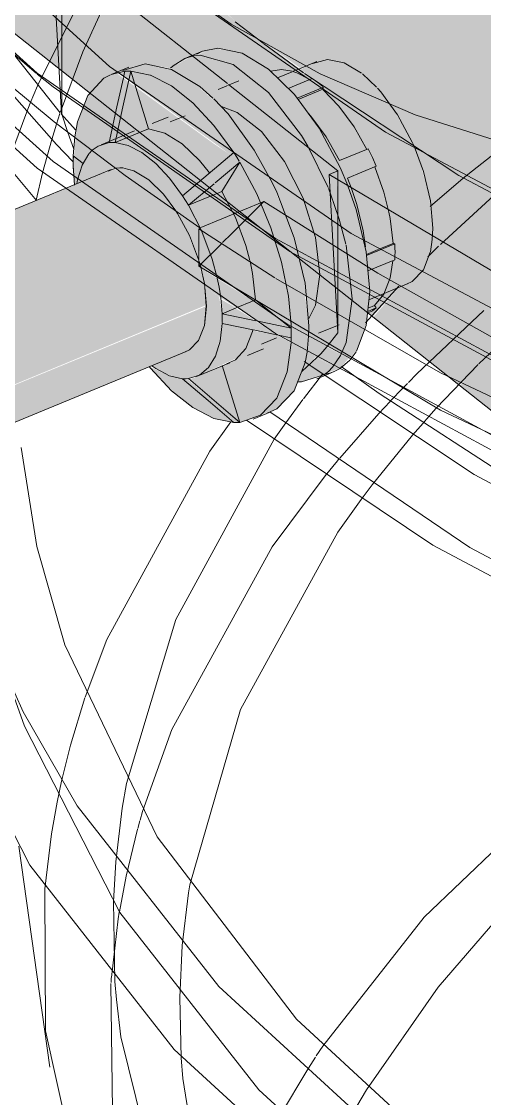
# Model space of a CAD drawing. Header units: metres. Extents: x 34 to 87, y -2.3 to 19.3.
# Drawn here: x 59.3044 to 59.4221, y 17.3659 to 17.6394 of the extents above; entities that cross this region are included whole.
import ezdxf

# ---------------------------------------------------------------- set-up
doc = ezdxf.new("R2010")
doc.units = ezdxf.units.M
for name, color, linetype, lineweight in [('P-PIPE', 7, 'Continuous', 5), ('P-SANR-FIXT', 7, 'Continuous', 5), ('S-BEAM', 7, 'Continuous', 5)]:
    doc.layers.add(name, color=color, linetype=linetype, lineweight=lineweight)

# ---------------------------------------------------------------- blocks, each defined once
blk = doc.blocks.new('IFC_ifc-4-3D_DT_02')
at = {"layer": 'S-BEAM', "color": 253, "lineweight": 18, "true_color": 0xaaaaaa}
blk.add_line((31.88038, 17.2359), (30.24302, 18.52989), dxfattribs=at)
blk = doc.blocks.new('Caixa d_água de polietileno 1000 a 5000 Litros - Fortlev - 1000 L-3700675-3D_DT_02')
at = {"layer": 'P-SANR-FIXT', "true_color": 0x1d4581, "transparency": 33554560}
h = blk.add_hatch(color=156, dxfattribs=at)
h.paths.add_polyline_path([(31.41468, 17.59129), (31.41159, 17.59553), (31.4078, 17.59923), (31.40402, 17.60152), (31.40049, 17.60226), (31.39966, 17.60191), (31.4078, 17.5961), (31.41306, 17.59243)])
h.paths.add_polyline_path([(32.64419, 18.07416), (32.64545, 18.07468), (32.64107, 18.07966), (32.64079, 18.08189), (32.62596, 18.09361), (32.62498, 18.09298), (32.64418, 18.07417)])
h = blk.add_hatch(color=156, dxfattribs=at)
h.paths.add_polyline_path([(31.49569, 17.59516), (31.50166, 17.60036), (31.52748, 17.62043), (31.53454, 17.62525), (31.52392, 17.63439), (31.52142, 17.63992), (31.52098, 17.64252), (31.43903, 17.70734), (31.43518, 17.70314), (31.4175, 17.67994), (31.40524, 17.6601), (31.43178, 17.63799), (31.44646, 17.62749), (31.45137, 17.62928), (31.45321, 17.6298), (31.45751, 17.6289), (31.46214, 17.6261), (31.46725, 17.62092), (31.47153, 17.61482), (31.4755, 17.60748), (31.48996, 17.59841), (31.49347, 17.59642)])
h.paths.add_polyline_path([(32.47975, 17.60862), (32.495, 17.72416), (32.34358, 17.84382), (32.33561, 17.8468), (32.31183, 17.85502), (32.31166, 17.85116), (32.31003, 17.84663), (32.31097, 17.84326), (32.31157, 17.83842), (32.31134, 17.833), (32.30962, 17.82683), (32.30539, 17.82037), (32.30403, 17.819), (32.29939, 17.81557), (32.26587, 17.79267), (32.37879, 17.6702), (32.39835, 17.66059), (32.42591, 17.64537), (32.45359, 17.62781), (32.47852, 17.60952)])
h.paths.add_polyline_path([(31.6052, 17.667), (31.63513, 17.69912), (31.52829, 17.78356), (31.50252, 17.76569), (31.47666, 17.7449), (31.47436, 17.74278), (31.55178, 17.68165), (31.55739, 17.68165), (31.55739, 17.68397), (31.54, 17.69994), (31.51827, 17.72461), (31.51852, 17.72983), (31.52466, 17.73236), (31.56747, 17.70058), (31.57225, 17.69698), (31.57905, 17.69767), (31.58249, 17.69765), (31.58824, 17.6968), (31.59136, 17.696), (31.59514, 17.69446), (31.59842, 17.69238), (31.60165, 17.68694), (31.60311, 17.68338), (31.6047, 17.67501), (31.6052, 17.66756)])
h.paths.add_polyline_path([(31.6284, 17.6775), (31.65045, 17.68702), (31.64279, 17.69291), (31.63008, 17.67929)])
h.paths.add_polyline_path([(32.33123, 17.70739), (32.25768, 17.78708), (32.24314, 17.77701), (32.32863, 17.70944)])
h.paths.add_polyline_path([(32.17773, 17.8287), (32.17805, 17.83189), (32.17949, 17.83573), (32.18359, 17.8408), (32.18948, 17.84541), (32.1983, 17.85143), (32.16119, 17.89164), (32.13274, 17.89584), (32.09044, 17.90045), (32.08659, 17.90072), (32.1777, 17.82872)])
h.paths.add_polyline_path([(32.2063, 17.8569), (32.23538, 17.87703), (32.21826, 17.88106), (32.17609, 17.88931), (32.20508, 17.85821)])
h = blk.add_hatch(color=156, dxfattribs=at)
h.paths.add_polyline_path([(31.38857, 17.62457), (31.39173, 17.63311), (31.39836, 17.64692), (31.38567, 17.65696), (31.38334, 17.65609), (31.37379, 17.66578), (31.37139, 17.66083), (31.3644, 17.64368), (31.38831, 17.62478)])
h.paths.add_polyline_path([(32.30435, 17.86032), (32.29878, 17.86927), (32.3009, 17.87071), (32.29685, 17.87391), (32.29756, 17.87119), (32.29617, 17.87241), (32.2906, 17.87885), (32.28093, 17.88614), (32.2742, 17.88974), (32.27014, 17.89063), (32.26357, 17.89065), (32.2588, 17.88968), (32.25218, 17.88636), (32.23769, 17.87646), (32.24303, 17.87513), (32.24839, 17.87907), (32.24955, 17.88012), (32.25337, 17.88243), (32.25647, 17.88387), (32.2598, 17.885), (32.26562, 17.88572), (32.27021, 17.88544), (32.27475, 17.88423), (32.27795, 17.8827), (32.28264, 17.8793), (32.30215, 17.86352), (32.30302, 17.86241), (32.30393, 17.86098)])
h.paths.add_polyline_path([(32.29832, 17.86896), (32.29267, 17.8736), (32.2921, 17.8755), (32.29726, 17.87108), (32.29852, 17.86909), (32.29833, 17.86896)])
h.paths.add_polyline_path([(32.28229, 17.88542), (32.28013, 17.88699), (32.28045, 17.88652), (32.28225, 17.88544)])
h = blk.add_hatch(color=156, dxfattribs=at)
h.paths.add_polyline_path([(31.48217, 17.58267), (31.49569, 17.59516), (31.48391, 17.60205), (31.47517, 17.6077), (31.47785, 17.60029), (31.47952, 17.59227), (31.47984, 17.58556), (31.4797, 17.58419), (31.48172, 17.58293)])
h.paths.add_polyline_path([(31.44436, 17.62662), (31.44616, 17.62737), (31.42593, 17.64257), (31.40524, 17.6601), (31.40225, 17.65502), (31.39836, 17.64692), (31.41897, 17.63064), (31.42088, 17.6314), (31.42593, 17.63256), (31.43155, 17.63138), (31.43889, 17.62669), (31.44189, 17.62714), (31.44433, 17.62663)])
h.paths.add_polyline_path([(31.6052, 17.66669), (31.61445, 17.67131), (31.6284, 17.6775), (31.64288, 17.693), (31.63513, 17.69912), (31.6052, 17.667)])
h.paths.add_polyline_path([(32.37879, 17.6702), (32.26587, 17.79267), (32.25768, 17.78708), (32.3322, 17.70662), (32.37753, 17.6708)])
h.paths.add_polyline_path([(32.24304, 17.77708), (32.25762, 17.78715), (32.24576, 17.8), (32.2404, 17.79669), (32.23645, 17.79472), (32.23026, 17.79281), (32.22423, 17.79195), (32.24304, 17.77708)])
h.paths.add_polyline_path([(32.30999, 17.84676), (32.31005, 17.84688), (32.31177, 17.85145), (32.31177, 17.85519), (32.29719, 17.86002), (32.25956, 17.87103), (32.24303, 17.87513), (32.2102, 17.85271), (32.25157, 17.80816), (32.30176, 17.84279), (32.30322, 17.84425), (32.30551, 17.8475), (32.30665, 17.85036), (32.30688, 17.85394), (32.30644, 17.85627), (32.30934, 17.84887), (32.30997, 17.84681)])
h.paths.add_polyline_path([(32.26587, 17.79267), (32.30403, 17.819), (32.30539, 17.82037), (32.30841, 17.82484), (32.31013, 17.82806), (32.31149, 17.8336), (32.31135, 17.84036), (32.31052, 17.84504), (32.3098, 17.8465), (32.30591, 17.8417), (32.30065, 17.8375), (32.25392, 17.80558), (32.26584, 17.7927)])
h.paths.add_polyline_path([(32.22306, 17.79583), (32.22826, 17.79604), (32.23208, 17.79675), (32.23739, 17.79884), (32.24216, 17.80173), (32.24326, 17.80271), (32.20218, 17.84722), (32.18843, 17.83755), (32.18643, 17.83495), (32.18504, 17.83189), (32.18665, 17.83733), (32.1902, 17.84291), (32.19502, 17.8473), (32.19937, 17.85027), (32.1983, 17.85143), (32.18577, 17.84264), (32.18232, 17.83953), (32.17949, 17.83573), (32.17778, 17.83116), (32.17778, 17.82866), (32.18488, 17.82318), (32.18514, 17.82316), (32.18577, 17.82234), (32.21891, 17.79649), (32.22291, 17.79585)])
h.paths.add_polyline_path([(32.1983, 17.85143), (32.2063, 17.8569), (32.17574, 17.88936), (32.16129, 17.89153), (32.19734, 17.85246)])
h.paths.add_polyline_path([(32.20738, 17.85574), (32.2376, 17.87648), (32.23538, 17.87676), (32.20645, 17.85674)])
h = blk.add_hatch(color=156, dxfattribs=at)
h.paths.add_polyline_path([(31.46465, 17.56445), (31.47166, 17.57209), (31.46756, 17.5702), (31.46524, 17.5672), (31.46562, 17.56667), (31.46364, 17.56525), (31.46465, 17.56445)])
h.paths.add_polyline_path([(31.47886, 17.57961), (31.48217, 17.58267), (31.4797, 17.58419), (31.47901, 17.58001)])
h.paths.add_polyline_path([(31.39286, 17.62118), (31.39641, 17.62499), (31.40323, 17.6276), (31.40715, 17.62862), (31.41361, 17.6275), (31.41403, 17.62819), (31.41897, 17.63064), (31.39836, 17.64692), (31.39095, 17.6314), (31.38857, 17.62457), (31.39276, 17.62127)])
h.paths.add_polyline_path([(32.25768, 17.78708), (32.2658, 17.79274), (32.25392, 17.80558), (32.24576, 17.8), (32.25766, 17.7871)])
h.paths.add_polyline_path([(32.24339, 17.80257), (32.25155, 17.80815), (32.2102, 17.85271), (32.20236, 17.84703), (32.24326, 17.80271)])
h.paths.add_polyline_path([(32.22474, 17.79201), (32.23208, 17.79325), (32.2382, 17.79548), (32.24504, 17.79952), (32.24576, 17.8), (32.24326, 17.80249), (32.23881, 17.79964), (32.23503, 17.79781), (32.23033, 17.79643), (32.226, 17.79588), (32.22171, 17.79604), (32.21861, 17.79639), (32.22423, 17.79203), (32.22468, 17.79201)])
h.paths.add_polyline_path([(32.25392, 17.80558), (32.30359, 17.83974), (32.30738, 17.84326), (32.30992, 17.84698), (32.30774, 17.85318), (32.30644, 17.85627), (32.30703, 17.85318), (32.30638, 17.84943), (32.30446, 17.84581), (32.30165, 17.8427), (32.29779, 17.83973), (32.25155, 17.80815), (32.25311, 17.80646)])
h.paths.add_polyline_path([(32.18543, 17.82259), (32.18543, 17.82264), (32.18513, 17.82318), (32.18543, 17.82261)])
h.paths.add_polyline_path([(32.18504, 17.83189), (32.18726, 17.83615), (32.18998, 17.83913), (32.19493, 17.84228), (32.20199, 17.84743), (32.19937, 17.85027), (32.19316, 17.84573), (32.18908, 17.84153), (32.18617, 17.836), (32.18554, 17.83373)])
h.paths.add_polyline_path([(32.19937, 17.85027), (32.20738, 17.85574), (32.2063, 17.8569), (32.1983, 17.85143), (32.19897, 17.8507)])
h.paths.add_polyline_path([(32.2102, 17.85271), (32.24303, 17.87513), (32.23769, 17.87646), (32.20748, 17.85563), (32.20984, 17.8531)])
h = blk.add_hatch(color=156, dxfattribs=at)
h.paths.add_polyline_path([(31.50848, 17.56801), (31.51587, 17.57449), (31.52286, 17.58003), (31.51594, 17.58369), (31.49569, 17.59516), (31.48217, 17.58267), (31.50551, 17.56967)])
h.paths.add_polyline_path([(31.60627, 17.65381), (31.6283, 17.67745), (31.61269, 17.67053), (31.6052, 17.66669), (31.60545, 17.65463)])
h.paths.add_polyline_path([(32.38013, 17.66874), (32.37879, 17.6702), (32.37753, 17.6708)])
h = blk.add_hatch(color=156, dxfattribs=at)
h.paths.add_polyline_path([(32.35745, 17.51467), (32.36196, 17.51612), (32.36203, 17.51796), (32.4174, 17.54081), (32.41587, 17.54137), (32.40644, 17.54121), (32.40045, 17.53954), (32.39787, 17.54142), (32.39275, 17.54316), (32.38716, 17.5432), (32.38078, 17.54112), (32.3788, 17.54035), (32.37436, 17.53793), (32.368, 17.5325), (32.36265, 17.52579), (32.35934, 17.52007), (32.35814, 17.51664)])
h.paths.add_polyline_path([(31.6797, 17.51693), (31.68202, 17.51757), (31.66181, 17.5235), (31.63267, 17.53302), (31.63829, 17.52547), (31.644, 17.52132), (31.651, 17.51876), (31.66016, 17.51885), (31.66642, 17.52059), (31.66921, 17.51863), (31.67374, 17.51698), (31.67726, 17.51695)])
h.paths.add_polyline_path([(32.39313, 17.51999), (32.42981, 17.53437), (32.42016, 17.53433), (32.41006, 17.53137), (32.40011, 17.52579), (32.39317, 17.52002)])
h.paths.add_polyline_path([(31.4797, 17.58419), (31.47998, 17.58695), (31.47901, 17.59542), (31.47682, 17.60338), (31.47515, 17.60771), (31.45298, 17.62234), (31.44616, 17.62736), (31.44433, 17.62663), (31.44157, 17.6272), (31.43889, 17.62669), (31.43737, 17.62786), (31.43155, 17.63138), (31.42483, 17.63254), (31.41897, 17.63064), (31.45589, 17.60141), (31.45589, 17.59911), (31.47901, 17.58462)])
h.paths.add_polyline_path([(31.43898, 17.59864), (31.43463, 17.60676), (31.4273, 17.61656), (31.41972, 17.62356), (31.41348, 17.62729), (31.40692, 17.62866), (31.39985, 17.62645), (31.43115, 17.6037), (31.43898, 17.59865)])
for points in [[(31.45304, 17.5569), (31.45589, 17.56042), (31.45363, 17.60053), (31.45589, 17.59911), (31.45572, 17.60159), (31.41897, 17.63064), (31.41389, 17.62796), (31.41361, 17.62727), (31.42166, 17.62207), (31.42878, 17.61479), (31.43525, 17.60561), (31.44104, 17.5943), (31.44509, 17.5832), (31.44768, 17.57141), (31.44837, 17.56092), (31.44849, 17.55958), (31.45259, 17.55715)], [(31.46899, 17.61854), (31.4657, 17.62263), (31.46134, 17.62659), (31.45708, 17.62899), (31.45321, 17.6298), (31.44786, 17.62806), (31.45367, 17.62511), (31.46798, 17.61897)], [(31.45589, 17.56035), (31.45568, 17.59924), (31.45363, 17.60053), (31.45589, 17.56042)], [(31.48668, 17.54704), (31.49404, 17.55466), (31.50848, 17.56801), (31.48217, 17.58267), (31.47886, 17.57961), (31.47755, 17.57627), (31.47475, 17.57337), (31.47124, 17.57164), (31.46485, 17.56429), (31.4862, 17.54742)], [(31.42094, 17.57699), (31.42053, 17.57872), (31.42081, 17.57708)], [(31.59809, 17.49032), (31.60495, 17.49414), (31.63686, 17.51035), (31.64117, 17.51227), (31.60543, 17.52473), (31.57225, 17.53784), (31.53745, 17.55346), (31.50848, 17.56801), (31.48953, 17.55016), (31.48687, 17.54689), (31.5165, 17.52347), (31.55647, 17.50609), (31.59276, 17.49216), (31.59745, 17.49054)], [(31.45052, 17.55413), (31.45245, 17.55618), (31.45304, 17.5569), (31.44824, 17.55968), (31.44783, 17.55567), (31.45036, 17.55422)], [(31.44667, 17.55055), (31.45027, 17.55427), (31.44783, 17.55567), (31.44729, 17.55215)]]:
    blk.add_hatch(color=156, dxfattribs=at).paths.add_polyline_path(points)
h = blk.add_hatch(color=156, dxfattribs=at)
h.paths.add_polyline_path([(31.68919, 17.52039), (31.69366, 17.52315), (31.69513, 17.52438), (31.68068, 17.53012), (31.64948, 17.54539), (31.63169, 17.55602), (31.63006, 17.54463), (31.63136, 17.53769), (31.66222, 17.52791), (31.68761, 17.52083)])
h.paths.add_polyline_path([(31.47517, 17.6077), (31.47368, 17.6108), (31.46981, 17.6174), (31.46899, 17.61854), (31.44929, 17.62726), (31.44786, 17.62806), (31.44639, 17.62721), (31.46013, 17.61741), (31.47515, 17.60771)])
h = blk.add_hatch(color=156, dxfattribs=at)
h.paths.add_polyline_path([(32.37569, 17.49378), (32.38738, 17.49776), (32.38738, 17.49796), (32.44141, 17.51867), (32.44797, 17.5216), (32.44694, 17.5235), (32.43912, 17.53041), (32.43732, 17.53162), (32.42981, 17.53422), (32.42238, 17.53122), (32.39282, 17.51973), (32.39064, 17.51764), (32.38273, 17.50784), (32.37703, 17.4976), (32.37574, 17.4939)])
h.paths.add_polyline_path([(32.42066, 17.5177), (32.42066, 17.5177), (32.42242, 17.5177)])
h.paths.add_polyline_path([(31.44785, 17.56947), (31.44723, 17.57425), (31.44416, 17.58613), (31.43936, 17.59793), (31.43898, 17.59865), (31.42432, 17.60839), (31.39959, 17.62634), (31.39641, 17.62499), (31.39211, 17.62008), (31.38957, 17.6131), (31.38918, 17.60986), (31.39956, 17.60199), (31.40108, 17.60213), (31.40424, 17.60139), (31.40867, 17.59838), (31.41159, 17.59553), (31.41539, 17.5908), (31.42067, 17.58688), (31.42077, 17.58658), (31.44754, 17.56966)])
h = blk.add_hatch(color=156, dxfattribs=at)
h.paths.add_polyline_path([(32.37255, 17.47966), (32.40346, 17.49023), (32.40602, 17.49445), (32.40984, 17.49899), (32.41531, 17.50337), (32.42084, 17.50616), (32.42549, 17.50737), (32.43085, 17.50707), (32.43499, 17.50526), (32.43783, 17.50337), (32.44507, 17.50642), (32.45181, 17.50964), (32.45038, 17.51684), (32.44797, 17.5216), (32.43312, 17.51525), (32.38738, 17.49776), (32.38748, 17.49726), (32.38745, 17.4881), (32.373, 17.48336), (32.37266, 17.48062)])
h.paths.add_polyline_path([(31.44783, 17.55567), (31.44825, 17.55973), (31.421, 17.57677), (31.42243, 17.5716), (31.44419, 17.55776), (31.44729, 17.55598)])
h.paths.add_polyline_path([(31.42053, 17.57872), (31.42047, 17.58725), (31.41512, 17.59069), (31.41896, 17.58292), (31.42047, 17.57895)])
h.paths.add_polyline_path([(31.38894, 17.59788), (31.38899, 17.59814), (31.38919, 17.59798), (31.39921, 17.60226), (31.38918, 17.60986), (31.38869, 17.60397), (31.38892, 17.59814)])
h = blk.add_hatch(color=156, dxfattribs=at)
h.paths.add_polyline_path([(32.4034, 17.49012), (32.43753, 17.50326), (32.43393, 17.50594), (32.43011, 17.50734), (32.42522, 17.50738), (32.41997, 17.50592), (32.41473, 17.50306), (32.40893, 17.49792), (32.40534, 17.49349)])
h.paths.add_polyline_path([(31.42202, 17.57187), (31.42167, 17.57397), (31.42067, 17.57717), (31.42053, 17.57725), (31.42045, 17.57902), (31.41709, 17.58702), (31.41468, 17.59129), (31.39926, 17.6019), (31.39577, 17.60069), (31.38658, 17.59691), (31.40857, 17.58063), (31.42195, 17.57192)])
h = blk.add_hatch(color=156, dxfattribs=at)
h.paths.add_polyline_path([(32.36196, 17.49265), (32.36196, 17.51612), (32.35745, 17.51467), (32.35675, 17.51202), (32.35618, 17.5051), (32.35715, 17.4995), (32.35971, 17.49469), (32.36186, 17.49274)])
h.paths.add_polyline_path([(31.45875, 17.55369), (31.46077, 17.55618), (31.46318, 17.56315), (31.46359, 17.56543), (31.46562, 17.56667), (31.46519, 17.56732), (31.46826, 17.57069), (31.47475, 17.57337), (31.47761, 17.57636), (31.47937, 17.58095), (31.4797, 17.58419), (31.45589, 17.59911), (31.45572, 17.56014), (31.45304, 17.5569), (31.45855, 17.5538)])
h = blk.add_hatch(color=156, dxfattribs=at)
h.paths.add_polyline_path([(32.37301, 17.48343), (32.38748, 17.48811), (32.38728, 17.49753), (32.37559, 17.49349), (32.3735, 17.48739), (32.37327, 17.48549)])
h.paths.add_polyline_path([(31.44825, 17.55973), (31.4484, 17.56315), (31.44754, 17.56966), (31.42053, 17.58674), (31.42081, 17.57756), (31.42094, 17.57699), (31.44736, 17.5603)])
h = blk.add_hatch(color=156, dxfattribs=at)
h.paths.add_polyline_path([(32.45623, 17.51132), (32.46168, 17.51397), (32.45926, 17.51688), (32.45632, 17.51148)])
h.paths.add_polyline_path([(31.45583, 17.55108), (31.45642, 17.55126), (31.45855, 17.5538), (31.45296, 17.55681), (31.45067, 17.55404), (31.45578, 17.55111)])
h = blk.add_hatch(color=156, dxfattribs=at)
h.paths.add_polyline_path([(32.46212, 17.48383), (32.47427, 17.49009), (32.47209, 17.49629), (32.46739, 17.50555), (32.4513, 17.49745), (32.45084, 17.49552), (32.45041, 17.49307), (32.4621, 17.48384)])
h.paths.add_polyline_path([(32.45179, 17.50141), (32.46584, 17.50855), (32.46169, 17.51372), (32.45607, 17.51102), (32.45202, 17.50332), (32.45186, 17.50201)])
h.paths.add_polyline_path([(31.44663, 17.5479), (31.45421, 17.55056), (31.45572, 17.55114), (31.45048, 17.55409), (31.44665, 17.55048), (31.44575, 17.54814)])
h.paths.add_polyline_path([(31.44933, 17.55195), (31.44909, 17.55212), (31.44933, 17.55242)])
h = blk.add_hatch(color=156, dxfattribs=at)
h.paths.add_polyline_path([(32.4513, 17.49745), (32.46728, 17.50576), (32.4657, 17.50848), (32.45176, 17.50119), (32.4514, 17.49828)])
h.paths.add_polyline_path([(31.44863, 17.55246), (31.44848, 17.55281), (31.44849, 17.55257), (31.44862, 17.55247)])
at = {"layer": 'P-SANR-FIXT', "color": 167, "true_color": 0x355380}
for p, q in [((31.38567, 17.65696), (31.38567, 17.61587)), ((31.40006, 17.64558), (31.42783, 17.62364)), ((31.42805, 17.62346), (31.45589, 17.60146)), ((31.38567, 17.61585), (31.38725, 17.61127)), ((31.38316, 17.60945), (31.38083, 17.60097)), ((31.45589, 17.60146), (31.45363, 17.60053)), ((31.45589, 17.59911), (31.45589, 17.60146)), ((31.49552, 17.59522), (31.48194, 17.58276)), ((31.43708, 17.59371), (31.42102, 17.5871)), ((31.46604, 17.57549), (31.43708, 17.59371)), ((31.42053, 17.57725), (31.42636, 17.58305)), ((31.45309, 17.55681), (31.45589, 17.56035)), ((31.45673, 17.55177), (31.46634, 17.5449)), ((31.46941, 17.5432), (31.46912, 17.54289)), ((31.47838, 17.53839), (31.48088, 17.54117)), ((31.4233, 17.53025), (31.42864, 17.53774)), ((31.46629, 17.53985), (31.45633, 17.52854)), ((31.47487, 17.53437), (31.47753, 17.53743)), ((31.37536, 17.53124), (31.37933, 17.50605)), ((31.45615, 17.52832), (31.45577, 17.52786)), ((31.45261, 17.52401), (31.43913, 17.50599)), ((31.46178, 17.51804), (31.46457, 17.52173)), ((31.38566, 17.44646), (31.38792, 17.45561)), ((31.38311, 17.43308), (31.38454, 17.44117)), ((31.38143, 17.41915), (31.38311, 17.43308)), ((31.40204, 17.4223), (31.40034, 17.41331)), ((31.39884, 17.41586), (31.39922, 17.39555)), ((31.39829, 17.39648), (31.39821, 17.39534)), ((31.3996, 17.391), (31.40073, 17.38152)), ((31.41607, 17.37622), (31.41567, 17.39152)), ((31.4202, 17.34739), (31.4165, 17.37091)), ((31.4477, 17.37248), (31.4415, 17.36214)), ((31.46312, 17.36802), (31.45961, 17.36208))]:
    blk.add_line(p, q, dxfattribs=at)
at = {"layer": 'P-SANR-FIXT', "color": 167, "true_color": 0x224780}
for p, q in [((31.39334, 17.65076), (31.37951, 17.62311)), ((31.37769, 17.61872), (31.37682, 17.61652)), ((31.38524, 17.61607), (31.38435, 17.61333)), ((31.47355, 17.54749), (31.47218, 17.54609))]:
    blk.add_line(p, q, dxfattribs=at)
at = {"layer": 'P-SANR-FIXT', "color": 157, "true_color": 0x4e6280}
for p, q in [((31.35291, 17.64892), (31.37925, 17.62619)), ((31.43687, 17.63394), (31.4298, 17.63938)), ((31.4471, 17.62638), (31.437, 17.63384)), ((31.3794, 17.62607), (31.38348, 17.62281)), ((31.35644, 17.62129), (31.37928, 17.59393)), ((31.38725, 17.61127), (31.38879, 17.60701)), ((31.38083, 17.60097), (31.3792, 17.59406)), ((31.43981, 17.5743), (31.42053, 17.58674)), ((31.42053, 17.58674), (31.42053, 17.57725)), ((31.45194, 17.54988), (31.4471, 17.54362)), ((31.44695, 17.54342), (31.44261, 17.53749)), ((31.47753, 17.53743), (31.47838, 17.53839)), ((31.46457, 17.52173), (31.47487, 17.53437)), ((31.36496, 17.48847), (31.37585, 17.4641)), ((31.38454, 17.44117), (31.38566, 17.44646)), ((31.39944, 17.42594), (31.39884, 17.41586)), ((31.38158, 17.38304), (31.38143, 17.41915)), ((31.41567, 17.39152), (31.41633, 17.40472)), ((31.39922, 17.39555), (31.3996, 17.391)), ((31.4165, 17.37091), (31.41607, 17.37622))]:
    blk.add_line(p, q, dxfattribs=at)
at = {"layer": 'P-SANR-FIXT', "color": 167, "true_color": 0x284b80}
for p, q in [((31.36241, 17.64508), (31.38532, 17.61621)), ((31.38554, 17.61597), (31.38918, 17.61189)), ((31.38435, 17.61333), (31.38316, 17.60945)), ((31.45589, 17.56035), (31.45589, 17.59911)), ((31.47929, 17.59246), (31.48769, 17.59967)), ((31.48148, 17.58232), (31.47875, 17.57965)), ((31.4714, 17.57217), (31.46286, 17.56289)), ((31.49169, 17.5525), (31.50827, 17.56809)), ((31.48088, 17.54117), (31.49153, 17.55234)), ((31.47218, 17.54609), (31.46941, 17.5432)), ((31.46912, 17.54289), (31.46629, 17.53985)), ((31.45577, 17.52786), (31.45261, 17.52401)), ((31.38792, 17.45561), (31.39157, 17.46764)), ((31.40625, 17.43873), (31.4056, 17.43653)), ((31.40556, 17.43637), (31.40502, 17.43447)), ((31.40496, 17.43424), (31.40204, 17.4223)), ((31.45203, 17.37912), (31.45039, 17.37666))]:
    blk.add_line(p, q, dxfattribs=at)
at = {"layer": 'P-SANR-FIXT', "color": 156, "true_color": 0x1f4580}
blk.add_line((31.37951, 17.62311), (31.37769, 17.61872), dxfattribs=at)
at = {"layer": 'P-SANR-FIXT', "color": 8, "true_color": 0x808080}
for p, q in [((31.44667, 17.55055), (31.45055, 17.55406)), ((31.37475, 17.42997), (31.38267, 17.37384))]:
    blk.add_line(p, q, dxfattribs=at)
for points in [[(31.51995, 18.21806, 0), (31.5131, 18.21489, 0), (31.44332, 18.17775, 0), (31.38225, 18.13592, 0), (31.33086, 18.09005, 0), (31.28995, 18.04086, 0), (31.26017, 17.98915, 0), (31.24199, 17.93571, 0), (31.23569, 17.88139, 0), (31.24138, 17.82705, 0), (31.25897, 17.77354, 0), (31.28818, 17.72172, 0), (31.32854, 17.67239, 0), (31.37942, 17.62634, 0)], [(31.37942, 17.62634, 0), (31.44003, 17.58428, 0), (31.50939, 17.54689, 0), (31.58643, 17.51476, 0), (31.66992, 17.48838, 0), (31.75855, 17.46818, 0), (31.85092, 17.45448, 0), (31.94557, 17.44748, 0), (32.04101, 17.44731, 0)], [(31.40755, 17.65306, 0), (31.46798, 17.61135, 0), (31.53745, 17.57449, 0), (31.61476, 17.54312, 0), (31.69858, 17.51777, 0), (31.78749, 17.49888, 0), (31.87996, 17.48677, 0), (31.97441, 17.48165, 0), (32.06922, 17.4836, 0), (32.16278, 17.4926, 0), (32.25347, 17.50848, 0), (32.33976, 17.53098, 0), (32.42016, 17.55971, 0), (32.49329, 17.59418, 0), (32.55792, 17.6338, 0), (32.61292, 17.67789, 0), (32.65736, 17.7257, 0), (32.69048, 17.77641, 0), (32.71171, 17.82916, 0), (32.72069, 17.88303, 0), (32.71727, 17.9371, 0), (32.7015, 17.99047, 0)], [(31.23569, 17.85725, 0), (31.24138, 17.80291, 0), (31.25897, 17.74941, 0), (31.28818, 17.69758, 0), (31.32854, 17.64826, 0), (31.37942, 17.6022, 0)], [(31.37942, 17.6022, 0), (31.44003, 17.56015, 0), (31.50939, 17.52276, 0), (31.58643, 17.49062, 0), (31.66992, 17.46425, 0), (31.75855, 17.44405, 0), (31.85092, 17.43034, 0), (31.94557, 17.42335, 0), (32.04101, 17.42318, 0), (32.13573, 17.42983, 0), (32.22825, 17.4432, 0), (32.3171, 17.46308, 0), (32.40088, 17.48915, 0), (32.47827, 17.52101, 0), (32.54805, 17.55815, 0), (32.60912, 17.59998, 0), (32.66052, 17.64585, 0), (32.70143, 17.69503, 0), (32.73121, 17.74675, 0), (32.74939, 17.80019, 0), (32.75568, 17.85451, 0), (32.75569, 17.85588, 0)], [(31.55487, 17.59877, 0), (31.52748, 17.60205, 0), (31.50093, 17.60771, 0), (31.4755, 17.61574, 0), (31.45137, 17.6261, 0), (31.42872, 17.63874, 0), (31.4077, 17.6536, 0)], [(32.39305, 17.44898, 0), (32.33191, 17.42785, 0), (32.24759, 17.40587, 0), (32.15896, 17.39035, 0), (32.06754, 17.38156, 0), (31.97489, 17.37965, 0), (31.8826, 17.38465, 0), (31.79224, 17.39649, 0), (31.70536, 17.41495, 0), (31.62345, 17.43971, 0), (31.54791, 17.47037, 0), (31.48003, 17.50639, 0), (31.43267, 17.53817, 0)], [(31.46173, 17.33479, 0), (31.41423, 17.37831, 0), (31.37756, 17.42511, 0), (31.3524, 17.47432, 0), (31.33943, 17.5236, 0)], [(31.497, 17.19667, 0), (31.45086, 17.23924, 0), (31.4158, 17.28512, 0), (31.39255, 17.33338, 0), (31.38158, 17.38304, 0)]]:
    blk.add_polyline3d(points, dxfattribs=at)
at = {"layer": 'P-SANR-FIXT', "color": 157, "true_color": 0x4e6280}
for points in [[(31.26215, 17.83144, 0), (31.27818, 17.7772, 0), (31.30649, 17.72461, 0), (31.34659, 17.67458, 0), (31.3978, 17.62796, 0)], [(31.25967, 17.75992, 0), (31.26562, 17.74614, 0), (31.2946, 17.69608, 0), (31.33408, 17.64842, 0), (31.38348, 17.60387, 0)], [(31.38376, 17.61397, 0), (31.36667, 17.62805, 0), (31.35058, 17.64252, 0)], [(31.3978, 17.62796, 0), (31.45924, 17.58556, 0), (31.52986, 17.54809, 0), (31.60844, 17.5162, 0), (31.69366, 17.49043, 0), (31.73829, 17.47999, 0)], [(32.49371, 17.59377, 0), (32.47571, 17.58373, 0), (32.40516, 17.55048, 0), (32.3276, 17.52277, 0), (32.24436, 17.50106, 0), (32.15687, 17.48574, 0), (32.06662, 17.47706, 0), (31.97516, 17.47518, 0), (31.88405, 17.48012, 0), (31.79484, 17.4918, 0), (31.70908, 17.51002, 0), (31.62822, 17.53447, 0), (31.55365, 17.56474, 0), (31.48663, 17.60029, 0), (31.44735, 17.6262, 0)], [(31.38348, 17.62281, 0), (31.44368, 17.58103, 0), (31.51259, 17.54389, 0), (31.54987, 17.52729, 0)], [(31.42081, 17.58702, 0), (31.40181, 17.60028, 0), (31.38376, 17.61397, 0)], [(31.38348, 17.60387, 0), (31.44297, 17.56253, 0), (31.51098, 17.52572, 0), (31.58643, 17.49401, 0)], [(31.42081, 17.58702, 0), (31.42067, 17.58688, 0), (31.42053, 17.58674, 0)], [(31.42053, 17.57725, 0), (31.48191, 17.54068, 0), (31.55039, 17.50847, 0), (31.62503, 17.48106, 0), (31.70479, 17.45884, 0), (31.78857, 17.44211, 0), (31.87522, 17.43111, 0), (31.96353, 17.42598, 0), (32.05229, 17.4268, 0), (32.14026, 17.43356, 0), (32.18233, 17.43896, 0)], [(31.83161, 17.44537, 0), (31.78857, 17.4516, 0), (31.70479, 17.46832, 0), (31.62503, 17.49054, 0), (31.55039, 17.51795, 0), (31.48191, 17.55016, 0), (31.44006, 17.57414, 0)], [(31.45055, 17.55406, 0), (31.4515, 17.55505, 0), (31.45309, 17.55681, 0)], [(31.44729, 17.5531, 0), (31.49047, 17.52435, 0), (31.55698, 17.48906, 0), (31.63099, 17.45903, 0), (31.71124, 17.43476, 0), (31.79636, 17.41668, 0), (31.88489, 17.40508, 0), (31.97531, 17.40018, 0), (32.06609, 17.40205, 0), (32.15566, 17.41066, 0)], [(31.46634, 17.5449, 0), (31.50137, 17.52225, 0), (31.57017, 17.48636, 0), (31.6469, 17.45616, 0), (31.73013, 17.43219, 0), (31.8183, 17.41491, 0), (31.90978, 17.40464, 0), (32.00286, 17.40156, 0), (32.0958, 17.40575, 0), (32.18688, 17.41711, 0), (32.2744, 17.43545, 0), (32.35672, 17.46041, 0), (32.37314, 17.46642, 0)], [(31.43855, 17.54031, 0), (31.4894, 17.50583, 0), (31.55604, 17.47047, 0), (31.63021, 17.44037, 0), (31.66973, 17.42746, 0)], [(31.43969, 17.53331, 0), (31.41467, 17.48753, 0), (31.40218, 17.44591, 0)], [(31.41826, 17.4201, 0), (31.43115, 17.4647, 0), (31.45584, 17.50975, 0), (31.46178, 17.51804, 0)], [(31.37933, 17.50605, 0), (31.38644, 17.48108, 0), (31.40993, 17.43233, 0), (31.44534, 17.38599, 0), (31.49195, 17.34299, 0)], [(31.37277, 17.47017, 0), (31.37625, 17.46047, 0), (31.40047, 17.41308, 0), (31.43578, 17.36802, 0), (31.48152, 17.32611, 0)], [(31.37585, 17.4641, 0), (31.38963, 17.44022, 0), (31.42558, 17.39433, 0), (31.47215, 17.35166, 0)], [(31.50002, 17.41571, 0), (31.48132, 17.39415, 0), (31.46312, 17.36802, 0)], [(31.39819, 17.39509, 0), (31.39857, 17.36285, 0), (31.40923, 17.31457, 0), (31.43184, 17.26764, 0), (31.46592, 17.22303, 0)], [(31.40073, 17.38152, 0), (31.41025, 17.3428, 0), (31.43281, 17.29596, 0), (31.46684, 17.25142, 0), (31.48794, 17.23031, 0)]]:
    blk.add_polyline3d(points, dxfattribs=at)
at = {"layer": 'P-SANR-FIXT', "color": 167, "true_color": 0x355380}
for points in [[(31.38566, 17.61587, 0), (31.38453, 17.63594, 0), (31.38346, 17.65502, 0)], [(31.48769, 17.59967, 0), (31.50986, 17.61703, 0), (31.56847, 17.65428, 0)], [(31.36793, 17.62676, 0), (31.38438, 17.60819, 0), (31.3885, 17.6039, 0)], [(31.45363, 17.60053, 0), (31.51157, 17.56629, 0), (31.57612, 17.53613, 0), (31.64641, 17.51047, 0), (31.72145, 17.48967, 0), (31.80024, 17.47399, 0), (31.81474, 17.47174, 0)], [(31.45363, 17.60053, 0), (31.45476, 17.58044, 0), (31.45589, 17.56035, 0)], [(31.42656, 17.58325, 0), (31.4288, 17.58548, 0), (31.43708, 17.59371, 0)], [(31.52919, 17.54217, 0), (31.49673, 17.55831, 0), (31.46604, 17.57549, 0)], [(31.44261, 17.53749, 0), (31.44009, 17.5339, 0), (31.43969, 17.53331, 0)], [(31.39161, 17.46778, 0), (31.39711, 17.48248, 0), (31.4233, 17.53025, 0)], [(31.43913, 17.50599, 0), (31.41367, 17.45955, 0), (31.40625, 17.43873, 0)], [(31.54624, 17.47119, 0), (31.51544, 17.44786, 0), (31.47781, 17.41193, 0), (31.45203, 17.37912, 0)], [(31.40218, 17.44591, 0), (31.40108, 17.43957, 0), (31.39944, 17.42594, 0)], [(31.41633, 17.40472, 0), (31.41794, 17.41811, 0), (31.41826, 17.4201, 0)]]:
    blk.add_polyline3d(points, dxfattribs=at)
at = {"layer": 'P-SANR-FIXT', "color": 167, "true_color": 0x284b80}
for points in [[(31.39801, 17.64698, 0), (31.39105, 17.63169, 0), (31.38537, 17.61647, 0)], [(31.37682, 17.61652, 0), (31.37354, 17.60762, 0), (31.37342, 17.60726, 0)], [(31.40032, 17.41318, 0), (31.40005, 17.41151, 0), (31.3983, 17.39657, 0)], [(31.4502, 17.37637, 0), (31.4484, 17.37359, 0), (31.4477, 17.37248, 0)]]:
    blk.add_polyline3d(points, dxfattribs=at)
at = {"layer": 'P-SANR-FIXT', "color": 167, "true_color": 0x224780}
blk.add_polyline3d([(31.493, 17.56598, 0), (31.47592, 17.5499, 0), (31.4738, 17.54776, 0)], dxfattribs=at)
blk = doc.blocks.new('Adaptador Soldavel com Anel para Caixa Dagua - Fortlev - Standard-V39-3D_DT_02')
at = {"layer": 'P-PIPE', "true_color": 0x80654d}
for points in [[(31.41712, 17.54867), (31.41904, 17.54908), (31.42066, 17.54959), (31.42342, 17.55222), (31.42508, 17.55548), (31.42606, 17.5595), (31.42642, 17.56521), (31.42569, 17.56948), (31.42202, 17.57187), (31.42242, 17.56693), (31.42155, 17.5612), (31.42011, 17.55803), (31.4175, 17.55573), (31.40856, 17.55205), (31.41091, 17.55055), (31.41409, 17.5492), (31.41697, 17.54867)], [(31.42642, 17.56521), (31.43, 17.56668), (31.42602, 17.56894), (31.42634, 17.56593)], [(31.43781, 17.56159), (31.43458, 17.56351), (31.42642, 17.56521), (31.42656, 17.56394), (31.43725, 17.56171)], [(31.435, 17.56342), (31.42986, 17.56662), (31.42669, 17.56515), (31.43494, 17.56343)], [(31.43622, 17.53941), (31.44037, 17.54105), (31.44486, 17.54585), (31.44759, 17.55323), (31.44783, 17.55567), (31.44388, 17.55794), (31.44297, 17.55048), (31.43982, 17.54325), (31.43668, 17.53989)], [(31.43093, 17.5376), (31.42634, 17.552), (31.41815, 17.54848), (31.42981, 17.53856)]]:
    blk.add_hatch(color=37, dxfattribs=at).paths.add_polyline_path(points)
h = blk.add_hatch(color=37, dxfattribs=at)
h.paths.add_polyline_path([(31.43017, 17.53756), (31.43093, 17.5376), (31.4175, 17.54869), (31.41637, 17.54867), (31.42981, 17.53757)])
h.paths.add_polyline_path([(31.44069, 17.55977), (31.43725, 17.56171), (31.42644, 17.56396), (31.42644, 17.56274), (31.44009, 17.55989)])
h = blk.add_hatch(color=37, dxfattribs=at)
h.paths.add_polyline_path([(31.42066, 17.54959), (31.43025, 17.55396), (31.43261, 17.55673), (31.4342, 17.56112), (31.42642, 17.56274), (31.42589, 17.5581), (31.42437, 17.55379), (31.42241, 17.55104), (31.42128, 17.5501)])
h.paths.add_polyline_path([(31.42809, 17.56015), (31.42809, 17.56015), (31.43238, 17.56015)])
h = blk.add_hatch(color=37, dxfattribs=at)
h.paths.add_polyline_path([(31.42941, 17.53757), (31.41622, 17.54872), (31.41306, 17.54944), (31.40794, 17.55179), (31.40958, 17.54994), (31.41467, 17.54479), (31.41904, 17.54134), (31.42455, 17.53858), (31.42926, 17.5376)])
h.paths.add_polyline_path([(31.43093, 17.5376), (31.43622, 17.53941), (31.44032, 17.54379), (31.44298, 17.55055), (31.44388, 17.55794), (31.44003, 17.55991), (31.43423, 17.56091), (31.43398, 17.56015), (31.4321, 17.55597), (31.42981, 17.55348), (31.42644, 17.55205), (31.43037, 17.53941)])
at = {"layer": 'P-PIPE', "color": 169, "true_color": 0x153360}
for p, q in [((31.42146, 17.6319), (31.417, 17.63006)), ((31.41909, 17.63067), (31.42088, 17.63085)), ((31.42, 17.63115), (31.42146, 17.63189)), ((31.42146, 17.63189), (31.42534, 17.63268)), ((31.40275, 17.62782), (31.39829, 17.62598)), ((31.44608, 17.62743), (31.44453, 17.62679)), ((31.40171, 17.62679), (31.39828, 17.62597)), ((31.40171, 17.62679), (31.40139, 17.62532)), ((31.40323, 17.62682), (31.40777, 17.6122)), ((31.40812, 17.62583), (31.40323, 17.62682)), ((31.44425, 17.62668), (31.44049, 17.62513)), ((31.44935, 17.62496), (31.44324, 17.62244)), ((31.43073, 17.62436), (31.42822, 17.62332)), ((31.44554, 17.61994), (31.45205, 17.62263)), ((31.45202, 17.6222), (31.44577, 17.61963)), ((31.45221, 17.62269), (31.4521, 17.6224)), ((31.41271, 17.61515), (31.40865, 17.61348)), ((31.41708, 17.61549), (31.41322, 17.6139)), ((31.40419, 17.61165), (31.39568, 17.60814)), ((31.39926, 17.60869), (31.40777, 17.6122)), ((31.42941, 17.60613), (31.42288, 17.60066)), ((31.46357, 17.60707), (31.4563, 17.60408)), ((31.42469, 17.59846), (31.43093, 17.6037)), ((31.43093, 17.6037), (31.42639, 17.59625)), ((31.43525, 17.59563), (31.43093, 17.6037)), ((31.42288, 17.60066), (31.41635, 17.59518)), ((31.45832, 17.59963), (31.46562, 17.60264)), ((31.41787, 17.59275), (31.4244, 17.59822)), ((31.45934, 17.59702), (31.45832, 17.59963)), ((31.41787, 17.59275), (31.42348, 17.59506)), ((31.42354, 17.59508), (31.42639, 17.59625)), ((31.42118, 17.58634), (31.41787, 17.59275)), ((31.47998, 17.58695), (31.47985, 17.58402)), ((31.42054, 17.57872), (31.421, 17.57712)), ((31.43494, 17.56871), (31.43439, 17.56849)), ((31.43494, 17.56871), (31.43853, 17.56588)), ((31.44849, 17.56213), (31.44842, 17.55953)), ((31.45657, 17.55459), (31.45453, 17.5516)), ((31.45412, 17.55022), (31.45267, 17.54988)), ((31.45496, 17.55053), (31.45428, 17.55027))]:
    blk.add_line(p, q, dxfattribs=at)
at = {"layer": 'P-PIPE', "color": 156, "true_color": 0x193c70}
for p, q in [((31.41701, 17.63006), (31.41909, 17.63067)), ((31.42766, 17.62309), (31.42546, 17.62219)), ((31.42822, 17.62332), (31.42781, 17.62315)), ((31.44825, 17.60779), (31.45339, 17.59722)), ((31.45839, 17.5977), (31.46051, 17.59166)), ((31.45348, 17.59701), (31.45402, 17.59565)), ((31.4607, 17.59295), (31.45934, 17.59702)), ((31.46229, 17.58628), (31.4607, 17.59295)), ((31.45623, 17.58924), (31.45789, 17.58286)), ((31.46051, 17.59166), (31.46308, 17.58091)), ((31.46287, 17.58219), (31.46229, 17.58628)), ((31.47985, 17.58402), (31.47937, 17.58095)), ((31.45795, 17.5826), (31.4595, 17.56902)), ((31.46308, 17.58091), (31.46396, 17.57086)), ((31.46314, 17.58026), (31.46611, 17.58149)), ((31.47033, 17.58294), (31.46316, 17.57999)), ((31.46629, 17.58156), (31.46988, 17.58304)), ((31.46988, 17.58304), (31.47033, 17.58294)), ((31.47033, 17.58294), (31.47037, 17.5819)), ((31.47037, 17.58188), (31.47039, 17.58089)), ((31.4635, 17.57611), (31.47033, 17.57892)), ((31.46982, 17.57861), (31.46915, 17.57435)), ((31.46375, 17.56874), (31.47374, 17.57285)), ((31.46396, 17.57086), (31.46308, 17.5622)), ((31.46353, 17.56663), (31.46516, 17.5673)), ((31.46516, 17.5673), (31.46562, 17.56667)), ((31.46562, 17.56667), (31.46345, 17.56578)), ((31.45096, 17.56023), (31.45579, 17.56222)), ((31.45589, 17.56226), (31.45623, 17.5624)), ((31.46308, 17.5622), (31.46063, 17.55571)), ((31.46051, 17.55551), (31.459, 17.55346))]:
    blk.add_line(p, q, dxfattribs=at)
at = {"layer": 'P-PIPE', "color": 158, "true_color": 0x0e2240}
for p, q in [((31.45052, 17.62926), (31.44608, 17.62743)), ((31.46213, 17.62611), (31.46572, 17.62276)), ((31.38898, 17.6101), (31.38862, 17.60532)), ((31.39343, 17.60671), (31.39263, 17.60587)), ((31.38862, 17.60532), (31.3911, 17.60336)), ((31.38865, 17.60471), (31.38862, 17.60532)), ((31.38862, 17.60285), (31.38869, 17.60104)), ((31.38862, 17.60285), (31.38889, 17.59786)), ((31.39746, 17.60139), (31.39945, 17.60215)), ((31.4342, 17.56841), (31.43, 17.56668)), ((31.43853, 17.56588), (31.44401, 17.56154)), ((31.44401, 17.56154), (31.43522, 17.56337)), ((31.44401, 17.56154), (31.44399, 17.56243)), ((31.44069, 17.55977), (31.44401, 17.55908)), ((31.44398, 17.55801), (31.44401, 17.55908)), ((31.44842, 17.55953), (31.44803, 17.55544)), ((31.45595, 17.55099), (31.45496, 17.55053)), ((31.4528, 17.54963), (31.45496, 17.55052))]:
    blk.add_line(p, q, dxfattribs=at)
at = {"layer": 'P-PIPE', "color": 156, "true_color": 0x1b4078}
blk.add_line((31.45402, 17.59565), (31.45623, 17.58924), dxfattribs=at)
at = {"layer": 'P-PIPE'}
for p, q in [((31.42209, 17.57184), (31.42243, 17.56713)), ((31.42642, 17.56521), (31.4261, 17.56925)), ((31.43, 17.56668), (31.42642, 17.56521)), ((31.435, 17.56342), (31.42642, 17.56521)), ((31.43644, 17.5575), (31.4403, 17.55908)), ((31.4329, 17.55458), (31.43696, 17.55625)), ((31.41993, 17.54924), (31.42844, 17.55274)), ((31.42644, 17.55205), (31.43093, 17.5376)), ((31.4505, 17.54868), (31.4528, 17.54963)), ((31.43434, 17.53841), (31.4388, 17.54025))]:
    blk.add_line(p, q, dxfattribs=at)
at = {"layer": 'P-PIPE', "color": 169, "true_color": 0x153360}
for points in [[(31.42088, 17.63085, 0), (31.42928, 17.6285, 0), (31.43823, 17.62143, 0), (31.44663, 17.61049, 0), (31.44825, 17.60779, 0)], [(31.42534, 17.63268, 0), (31.43155, 17.63138, 0), (31.43821, 17.62735, 0), (31.44488, 17.62085, 0), (31.45109, 17.61233, 0), (31.45642, 17.60237, 0), (31.45838, 17.59774, 0)], [(31.40118, 17.62702, 0), (31.40692, 17.62866, 0), (31.41361, 17.62727, 0)], [(31.3981, 17.62589, 0), (31.39641, 17.62499, 0), (31.39232, 17.6206, 0), (31.38967, 17.61391, 0), (31.38898, 17.6101, 0)], [(31.40135, 17.62515, 0), (31.39972, 17.61773, 0), (31.39773, 17.60866, 0)], [(31.39926, 17.60869, 0), (31.40124, 17.61776, 0), (31.40323, 17.62682, 0)], [(31.40171, 17.62679, 0), (31.40246, 17.62683, 0), (31.40323, 17.62682, 0)], [(31.41904, 17.61875, 0), (31.4136, 17.62305, 0), (31.40826, 17.62577, 0)], [(31.41361, 17.62727, 0), (31.42078, 17.62292, 0), (31.42413, 17.61998, 0)], [(31.43884, 17.6268, 0), (31.44157, 17.6272, 0), (31.44429, 17.62678, 0)], [(31.44439, 17.62675, 0), (31.44543, 17.6264, 0), (31.44861, 17.62478, 0)], [(31.44935, 17.62496, 0), (31.45077, 17.62391, 0), (31.45201, 17.62288, 0)], [(31.45217, 17.62207, 0), (31.45613, 17.61794, 0), (31.45999, 17.61265, 0), (31.46323, 17.60695, 0)], [(31.42435, 17.61977, 0), (31.42795, 17.61593, 0), (31.43463, 17.60676, 0), (31.43909, 17.59874, 0)], [(31.42941, 17.60613, 0), (31.42437, 17.61305, 0), (31.41904, 17.61875, 0)], [(31.4563, 17.60408, 0), (31.45287, 17.61012, 0), (31.44902, 17.6154, 0), (31.44836, 17.61618, 0)], [(31.40777, 17.6122, 0), (31.41192, 17.61109, 0), (31.41632, 17.60836, 0)], [(31.39773, 17.60866, 0), (31.39495, 17.60779, 0), (31.39343, 17.60671, 0)], [(31.39773, 17.60866, 0), (31.39848, 17.60871, 0), (31.39926, 17.60869, 0)], [(31.40958, 17.60333, 0), (31.40603, 17.60613, 0), (31.40255, 17.60794, 0), (31.39926, 17.60869, 0)], [(31.41632, 17.60836, 0), (31.42072, 17.60414, 0), (31.42325, 17.601, 0)], [(31.42941, 17.60613, 0), (31.43017, 17.60493, 0), (31.43078, 17.60394, 0)], [(31.46359, 17.60708, 0), (31.46465, 17.60487, 0), (31.46562, 17.60264, 0)], [(31.47523, 17.60772, 0), (31.47759, 17.60136, 0), (31.47937, 17.59391, 0), (31.47998, 17.58695, 0)], [(31.41635, 17.59518, 0), (31.41306, 17.59964, 0), (31.40958, 17.60333, 0)], [(31.39945, 17.60215, 0), (31.40049, 17.60226, 0), (31.40131, 17.60222, 0)], [(31.40151, 17.6022, 0), (31.40402, 17.60152, 0), (31.4078, 17.59923, 0), (31.41159, 17.59553, 0), (31.41471, 17.59134, 0)], [(31.46527, 17.60249, 0), (31.46756, 17.59605, 0), (31.46883, 17.59103, 0)], [(31.4391, 17.59873, 0), (31.44037, 17.59605, 0), (31.44478, 17.58451, 0), (31.44754, 17.57294, 0), (31.44849, 17.56213, 0)], [(31.41635, 17.59518, 0), (31.41712, 17.59398, 0), (31.41787, 17.59275, 0)], [(31.42639, 17.59625, 0), (31.42981, 17.5896, 0), (31.43246, 17.58252, 0), (31.4335, 17.57876, 0)], [(31.44399, 17.56243, 0), (31.44331, 17.56967, 0), (31.44156, 17.57829, 0), (31.43884, 17.58705, 0), (31.43525, 17.59563, 0)], [(31.4252, 17.57434, 0), (31.42395, 17.57902, 0), (31.42129, 17.58609, 0)], [(31.43355, 17.57856, 0), (31.4342, 17.57543, 0), (31.43494, 17.56871, 0)], [(31.45893, 17.55337, 0), (31.45642, 17.55126, 0), (31.45595, 17.55099, 0)]]:
    blk.add_polyline3d(points, dxfattribs=at)
at = {"layer": 'P-PIPE', "color": 156, "true_color": 0x193c70}
for points in [[(31.41334, 17.62753, 0), (31.41403, 17.62819, 0), (31.41701, 17.63006, 0)], [(31.4365, 17.61145, 0), (31.4303, 17.61635, 0), (31.42632, 17.61782, 0)], [(31.45125, 17.57512, 0), (31.45017, 17.58453, 0), (31.44707, 17.59452, 0), (31.44232, 17.60386, 0), (31.4365, 17.61145, 0)], [(31.46883, 17.59103, 0), (31.46915, 17.58937, 0), (31.46988, 17.58304, 0)], [(31.47039, 17.58089, 0), (31.47037, 17.57989, 0), (31.47033, 17.57892, 0)], [(31.47935, 17.58083, 0), (31.47759, 17.57631, 0), (31.47475, 17.57337, 0), (31.47331, 17.57269, 0)], [(31.44852, 17.56397, 0), (31.45017, 17.56741, 0), (31.45125, 17.57512, 0)], [(31.46915, 17.57435, 0), (31.46756, 17.5702, 0), (31.46519, 17.56732, 0)], [(31.4595, 17.56902, 0), (31.45795, 17.55789, 0), (31.45657, 17.55459, 0)], [(31.46562, 17.56667, 0), (31.46465, 17.56597, 0), (31.46359, 17.56543, 0)]]:
    blk.add_polyline3d(points, dxfattribs=at)
at = {"layer": 'P-PIPE', "color": 158, "true_color": 0x0e2240}
for points in [[(31.44951, 17.62874, 0), (31.45321, 17.6298, 0), (31.45751, 17.6289, 0), (31.46189, 17.6263, 0)], [(31.46596, 17.6225, 0), (31.46675, 17.6216, 0), (31.47106, 17.6157, 0), (31.47475, 17.6088, 0), (31.47523, 17.60772, 0)], [(31.39254, 17.60577, 0), (31.39085, 17.60296, 0), (31.38969, 17.59917, 0), (31.38952, 17.59821, 0)], [(31.38861, 17.60409, 0), (31.38861, 17.60471, 0), (31.38862, 17.60532, 0)], [(31.38862, 17.60285, 0), (31.38861, 17.60348, 0), (31.38861, 17.60409, 0)], [(31.41471, 17.59134, 0), (31.41512, 17.59069, 0), (31.41815, 17.58504, 0), (31.42047, 17.57895, 0)], [(31.42104, 17.57698, 0), (31.42194, 17.57284, 0), (31.42209, 17.57184, 0)], [(31.4261, 17.56925, 0), (31.42569, 17.57192, 0), (31.42522, 17.57423, 0)], [(31.44401, 17.56154, 0), (31.44403, 17.56092, 0), (31.44403, 17.5603, 0)], [(31.44403, 17.5603, 0), (31.44403, 17.55968, 0), (31.44401, 17.55908, 0)], [(31.45453, 17.5516, 0), (31.45348, 17.55056, 0), (31.45244, 17.54974, 0)], [(31.45232, 17.54966, 0), (31.44663, 17.5479, 0), (31.4458, 17.54791, 0)]]:
    blk.add_polyline3d(points, dxfattribs=at)
at = {"layer": 'P-PIPE'}
for points in [[(31.42243, 17.56713, 0), (31.42194, 17.56221, 0), (31.42047, 17.55841, 0), (31.41815, 17.55599, 0), (31.41691, 17.55543, 0)], [(31.42642, 17.56521, 0), (31.42644, 17.56458, 0), (31.42644, 17.56396, 0)], [(31.41787, 17.54872, 0), (31.42066, 17.54959, 0), (31.42298, 17.55151, 0), (31.42476, 17.55442, 0), (31.42592, 17.55821, 0), (31.42642, 17.56274, 0)], [(31.42644, 17.56396, 0), (31.42644, 17.56335, 0), (31.42642, 17.56274, 0)], [(31.42642, 17.56274, 0), (31.43522, 17.56091, 0), (31.44069, 17.55977, 0)], [(31.43429, 17.56107, 0), (31.4342, 17.5607, 0), (31.43246, 17.55636, 0), (31.42981, 17.55348, 0), (31.42758, 17.55245, 0)], [(31.43093, 17.5376, 0), (31.43622, 17.53941, 0), (31.44032, 17.54379, 0), (31.44297, 17.55048, 0), (31.44397, 17.55783, 0)], [(31.44803, 17.55544, 0), (31.44754, 17.55281, 0), (31.44478, 17.54562, 0), (31.44037, 17.54105, 0), (31.43793, 17.53994, 0)], [(31.40793, 17.55176, 0), (31.40827, 17.55135, 0), (31.4136, 17.54564, 0), (31.41904, 17.54134, 0), (31.42437, 17.53862, 0), (31.42941, 17.53757, 0)], [(31.40857, 17.55195, 0), (31.40958, 17.55125, 0), (31.41306, 17.54944, 0), (31.41635, 17.54869, 0)], [(31.41787, 17.54872, 0), (31.41712, 17.54867, 0), (31.41635, 17.54869, 0)], [(31.41635, 17.54869, 0), (31.42288, 17.54313, 0), (31.42941, 17.53757, 0)], [(31.43093, 17.5376, 0), (31.4244, 17.54316, 0), (31.41787, 17.54872, 0)], [(31.43093, 17.5376, 0), (31.43017, 17.53756, 0), (31.42941, 17.53757, 0)]]:
    blk.add_polyline3d(points, dxfattribs=at)

msp = doc.modelspace()

# ---------------------------------------------------------------- hatches: boundary and pattern name
at = {"layer": 'P-PIPE', "true_color": 0x00ffff}
for points in [[(59.19826, 17.54221), (59.3211, 17.59278), (59.31553, 17.59691), (59.19326, 17.5465), (59.19548, 17.54492), (59.19742, 17.54303)], [(59.21251, 17.50996), (59.35136, 17.5674), (59.35089, 17.57193), (59.33494, 17.58254), (59.3211, 17.59278), (59.19826, 17.54221), (59.19951, 17.54099), (59.20476, 17.53335), (59.20812, 17.52667), (59.21044, 17.52059), (59.21223, 17.51308), (59.21247, 17.51035)], [(59.21229, 17.5005), (59.3471, 17.55599), (59.34948, 17.55855), (59.35094, 17.56274), (59.35139, 17.56713), (59.21251, 17.50996), (59.21272, 17.50478), (59.21241, 17.50175)]]:
    msp.add_hatch(color=4, dxfattribs=at).paths.add_polyline_path(points)

# ---------------------------------------------------------------- linework, layer by layer
at = {"layer": 'P-PIPE'}
for p, q in [((59.32724, 17.60181), (59.1606, 17.53322)), ((59.35104, 17.57184), (59.35139, 17.56713)), ((59.17964, 17.48698), (59.34627, 17.55557))]:
    msp.add_line(p, q, dxfattribs=at)
at = {"layer": 'P-PIPE', "color": 158, "true_color": 0x0e2240}
msp.add_line((59.32641, 17.60139), (59.3284, 17.60215), dxfattribs=at)
at = {"layer": 'P-PIPE', "color": 169, "true_color": 0x153360}
for p, q in [((59.33046, 17.6022), (59.33297, 17.60152)), ((59.33297, 17.60152), (59.33676, 17.59923)), ((59.34949, 17.57872), (59.34995, 17.57712))]:
    msp.add_line(p, q, dxfattribs=at)
for points in [[(59.3284, 17.60215, 0), (59.32944, 17.60226, 0), (59.33026, 17.60222, 0)], [(59.33676, 17.59923, 0), (59.34054, 17.59553, 0), (59.34366, 17.59134, 0)]]:
    msp.add_polyline3d(points, dxfattribs=at)
at = {"layer": 'P-PIPE', "color": 158, "true_color": 0x0e2240}
for points in [[(59.34366, 17.59134, 0), (59.34407, 17.59069, 0), (59.3471, 17.58504, 0), (59.34943, 17.57895, 0)], [(59.34999, 17.57698, 0), (59.35089, 17.57284, 0), (59.35104, 17.57184, 0)]]:
    msp.add_polyline3d(points, dxfattribs=at)
at = {"layer": 'P-PIPE'}
msp.add_polyline3d([(59.35139, 17.56713, 0), (59.35089, 17.56221, 0), (59.34943, 17.55841, 0), (59.3471, 17.55599, 0), (59.34586, 17.55543, 0)], dxfattribs=at)

# ---------------------------------------------------------------- block references
at = {"lineweight": 5}
msp.add_blockref('IFC_ifc-4-3D_DT_02', (27.92895, 0), dxfattribs=at)
at = {"layer": 'P-PIPE', "color": 156, "true_color": 0x193c70}
msp.add_blockref('Adaptador Soldavel com Anel para Caixa Dagua - Fortlev - Standard-V39-3D_DT_02', (27.92895, 0), dxfattribs=at)
at = {"layer": 'P-SANR-FIXT', "color": 167, "true_color": 0x355380}
msp.add_blockref('Caixa d_água de polietileno 1000 a 5000 Litros - Fortlev - 1000 L-3700675-3D_DT_02', (27.92895, 0), dxfattribs=at)

doc.saveas('drawing.dxf')
